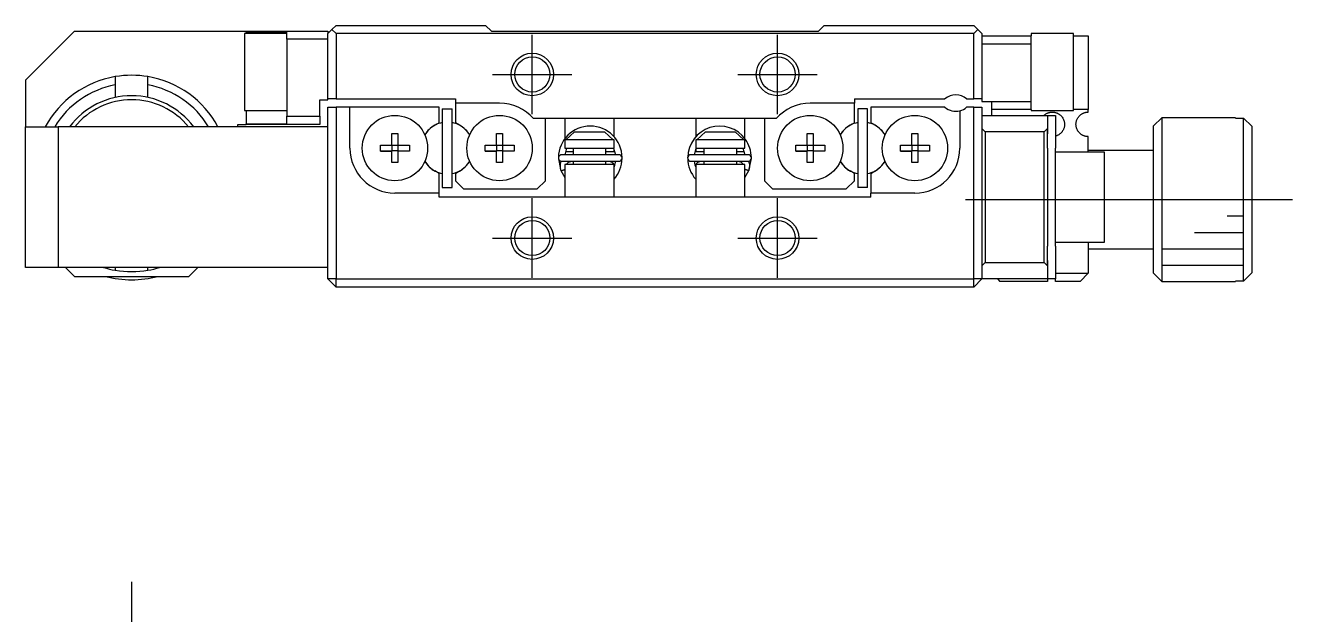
# Model space of a CAD drawing. Extents: x 10 to 298, y 10 to 178.
# Drawn here: x 81.9 to 159.4, y 142.3 to 178.3 of the extents above; entities that cross this region are included whole.
import ezdxf

# ---------------------------------------------------------------- set-up
doc = ezdxf.new("R2010")
doc.units = 0
doc.linetypes.add('CENTER', pattern=[50.8, 31.75, -6.35, 6.35, -6.35])
doc.layers.get('0').update_dxf_attribs({"linetype": 'CONTINUOUS'})
doc.layers.add('CENTER', color=1, linetype='CENTER')

msp = doc.modelspace()

# ---------------------------------------------------------------- linework, layer by layer
at = {"color": 7, "linetype": 'CONTINUOUS'}
for p, q in [((100.91, 178.337), (100.66, 178.087)), ((100.91, 178.337), (110.06, 178.337)), ((110.41, 177.987), (110.06, 178.337)), ((130.76, 178.337), (130.41, 177.987)), ((130.76, 178.337), (139.91, 178.337)), ((140.16, 178.087), (139.91, 178.337)), ((84.91, 177.987), (81.91, 174.987)), ((84.91, 177.987), (95.41, 177.987)), ((95.31, 177.837), (95.31, 173.137)), ((97.91, 177.837), (95.31, 177.837)), ((95.41, 177.918), (95.41, 177.987)), ((95.41, 177.987), (97.91, 177.987)), ((95.41, 177.918), (95.41, 177.837)), ((97.91, 177.918), (95.41, 177.918)), ((97.91, 177.987), (100.41, 177.987)), ((97.91, 177.487), (97.91, 177.987)), ((100.41, 177.487), (97.91, 177.487)), ((97.91, 177.487), (97.91, 172.787)), ((100.41, 177.837), (100.66, 178.087)), ((100.41, 177.987), (100.41, 177.837)), ((100.41, 173.837), (100.41, 177.837)), ((100.66, 178.087), (100.91, 177.837)), ((100.91, 177.837), (100.91, 173.837)), ((139.91, 177.837), (100.91, 177.837)), ((110.41, 177.987), (130.41, 177.987)), ((139.91, 177.837), (140.16, 178.087)), ((139.91, 173.837), (139.91, 177.837)), ((140.16, 178.087), (140.41, 177.837)), ((140.41, 177.837), (140.41, 173.837)), ((140.41, 177.687), (143.41, 177.687)), ((143.41, 177.837), (143.41, 177.687)), ((146.01, 177.837), (143.41, 177.837)), ((143.41, 177.187), (143.41, 177.687)), ((146.01, 173.137), (146.01, 177.837)), ((146.01, 177.687), (146.91, 177.687)), ((146.91, 177.687), (146.91, 173.187)), ((143.41, 177.187), (140.41, 177.187)), ((143.41, 173.687), (143.41, 177.187)), ((87.41, 175.203), (87.41, 174.695)), ((89.41, 174.695), (89.41, 175.203)), ((81.91, 174.987), (81.91, 172.137)), ((87.41, 174.695), (87.41, 173.931)), ((89.41, 173.931), (89.41, 174.695)), ((99.91, 173.787), (100.41, 173.787)), ((99.91, 172.787), (99.91, 173.787)), ((100.41, 173.787), (100.41, 173.837)), ((100.91, 173.837), (100.41, 173.837)), ((100.91, 173.837), (108.21, 173.837)), ((108.21, 173.837), (108.21, 173.587)), ((132.61, 173.837), (138.149, 173.837)), ((132.61, 173.837), (132.61, 173.587)), ((139.472, 173.837), (139.91, 173.837)), ((140.41, 173.837), (139.91, 173.837)), ((140.41, 173.837), (140.41, 173.687)), ((140.41, 173.687), (141.01, 173.687)), ((141.01, 173.687), (143.41, 173.687)), ((141.01, 173.187), (141.01, 173.687)), ((143.41, 173.187), (143.41, 173.687)), ((95.31, 173.137), (97.91, 173.137)), ((95.41, 173.137), (95.41, 172.327)), ((100.41, 172.137), (100.41, 173.337)), ((100.41, 173.337), (100.91, 173.337)), ((100.91, 173.337), (100.91, 162.837)), ((101.76, 173.337), (100.91, 173.337)), ((101.76, 170.837), (101.76, 173.337)), ((107.21, 173.337), (101.76, 173.337)), ((107.21, 172.388), (107.21, 173.337)), ((107.41, 173.237), (107.41, 168.437)), ((107.41, 173.237), (108.01, 173.237)), ((108.01, 168.437), (108.01, 173.237)), ((110.91, 173.587), (108.21, 173.587)), ((108.21, 173.587), (108.21, 172.388)), ((132.61, 173.587), (129.91, 173.587)), ((132.61, 172.388), (132.61, 173.587)), ((133.41, 173.237), (132.81, 173.237)), ((132.81, 173.237), (132.81, 168.437)), ((133.41, 168.437), (133.41, 173.237)), ((133.61, 173.337), (133.61, 172.388)), ((138.149, 173.337), (133.61, 173.337)), ((139.06, 173.119), (139.06, 170.837)), ((139.91, 173.337), (139.472, 173.337)), ((139.91, 162.837), (139.91, 173.337)), ((139.91, 173.337), (140.41, 173.337)), ((140.41, 173.337), (140.41, 162.837)), ((140.41, 172.837), (144.41, 172.837)), ((143.41, 173.187), (141.01, 173.187)), ((141.01, 172.837), (141.01, 173.187)), ((143.41, 173.187), (143.41, 173.137)), ((143.41, 173.137), (146.01, 173.137)), ((144.201, 172.837), (144.232, 172.865)), ((144.232, 172.865), (144.269, 172.894)), ((144.269, 172.894), (144.309, 172.921)), ((144.309, 172.921), (144.351, 172.946)), ((144.351, 172.946), (144.397, 172.968)), ((144.397, 172.968), (144.421, 172.979)), ((144.41, 172.837), (144.41, 172.037)), ((144.41, 172.837), (144.91, 172.837)), ((144.421, 172.979), (144.446, 172.989)), ((144.446, 172.989), (144.472, 172.998)), ((144.472, 172.998), (144.5, 173.007)), ((144.5, 173.007), (144.529, 173.015)), ((144.529, 173.015), (144.543, 173.018)), ((144.543, 173.018), (144.557, 173.021)), ((144.557, 173.021), (144.572, 173.024)), ((144.572, 173.024), (144.588, 173.027)), ((144.588, 173.027), (144.604, 173.029)), ((144.604, 173.029), (144.62, 173.031)), ((144.62, 173.031), (144.633, 173.033)), ((144.633, 173.033), (144.646, 173.034)), ((144.646, 173.034), (144.66, 173.035)), ((144.66, 173.035), (144.67, 173.036)), ((144.67, 173.036), (144.681, 173.036)), ((144.681, 173.036), (144.691, 173.037)), ((144.691, 173.037), (144.702, 173.037)), ((144.702, 173.037), (144.713, 173.037)), ((144.713, 173.037), (144.723, 173.037)), ((144.723, 173.037), (144.733, 173.037)), ((144.733, 173.037), (144.744, 173.036)), ((144.744, 173.036), (144.754, 173.036)), ((144.754, 173.036), (144.765, 173.035)), ((144.765, 173.035), (144.776, 173.034)), ((144.776, 173.034), (144.786, 173.033)), ((144.786, 173.033), (144.799, 173.032)), ((144.799, 173.032), (144.812, 173.03)), ((144.812, 173.03), (144.824, 173.028)), ((144.824, 173.028), (144.837, 173.026)), ((144.837, 173.026), (144.853, 173.023)), ((144.853, 173.023), (144.869, 173.02)), ((144.869, 173.02), (144.885, 173.016)), ((144.885, 173.016), (144.913, 173.009)), ((144.91, 172.837), (144.91, 170.837)), ((144.913, 173.009), (144.94, 173.001)), ((144.94, 173.001), (144.965, 172.992)), ((144.965, 172.992), (144.99, 172.983)), ((144.99, 172.983), (145.013, 172.973)), ((145.013, 172.973), (145.036, 172.963)), ((145.036, 172.963), (145.086, 172.936)), ((145.086, 172.936), (145.133, 172.907)), ((145.133, 172.907), (145.176, 172.875)), ((145.176, 172.875), (145.216, 172.841)), ((145.216, 172.841), (145.253, 172.805)), ((146.91, 173.187), (146.01, 173.187)), ((146.374, 172.811), (146.411, 172.847)), ((146.411, 172.847), (146.451, 172.88)), ((146.451, 172.88), (146.494, 172.911)), ((146.494, 172.911), (146.521, 172.928)), ((146.521, 172.928), (146.55, 172.945)), ((146.55, 172.945), (146.58, 172.96)), ((146.58, 172.96), (146.611, 172.975)), ((146.611, 172.975), (146.628, 172.982)), ((146.628, 172.982), (146.645, 172.988)), ((146.645, 172.988), (146.669, 172.997)), ((146.669, 172.997), (146.693, 173.005)), ((146.693, 173.005), (146.719, 173.012)), ((146.719, 173.012), (146.733, 173.016)), ((146.733, 173.016), (146.747, 173.019)), ((146.747, 173.019), (146.761, 173.022)), ((146.761, 173.022), (146.771, 173.024)), ((146.771, 173.024), (146.782, 173.026)), ((146.782, 173.026), (146.796, 173.028)), ((146.796, 173.028), (146.811, 173.03)), ((146.811, 173.03), (146.826, 173.032)), ((146.826, 173.032), (146.837, 173.033)), ((146.837, 173.033), (146.849, 173.034)), ((146.849, 173.034), (146.861, 173.035)), ((146.861, 173.035), (146.873, 173.036)), ((146.873, 173.036), (146.886, 173.037)), ((146.886, 173.037), (146.898, 173.037)), ((146.898, 173.037), (146.91, 173.037)), ((146.91, 173.037), (146.91, 173.187)), ((81.91, 163.537), (81.91, 172.137)), ((81.91, 172.137), (83.91, 172.137)), ((83.91, 172.137), (83.91, 163.537)), ((100.41, 172.137), (83.91, 172.137)), ((94.91, 172.137), (94.91, 172.287)), ((94.91, 172.287), (95.41, 172.287)), ((95.41, 172.327), (97.91, 172.327)), ((95.41, 172.287), (95.41, 172.327)), ((97.91, 172.287), (95.41, 172.287)), ((97.91, 172.787), (99.91, 172.787)), ((97.91, 172.287), (97.91, 172.787)), ((99.91, 172.287), (97.91, 172.287)), ((99.91, 172.787), (99.91, 172.287)), ((100.41, 163.537), (100.41, 172.137)), ((100.41, 163.537), (100.41, 172.137)), ((106.95, 172.238), (107.21, 172.388)), ((108.47, 172.238), (108.21, 172.388)), ((127.831, 172.637), (112.989, 172.637)), ((113.71, 168.837), (113.71, 172.637)), ((114.91, 172.637), (114.91, 171.416)), ((117.91, 171.529), (117.91, 172.637)), ((122.91, 172.637), (122.91, 171.529)), ((125.91, 171.415), (125.91, 172.637)), ((127.11, 172.637), (127.11, 168.837)), ((132.35, 172.238), (132.61, 172.388)), ((133.87, 172.238), (133.61, 172.388)), ((145.253, 172.805), (145.287, 172.766)), ((145.287, 172.766), (145.323, 172.72)), ((145.323, 172.72), (145.355, 172.671)), ((145.355, 172.671), (145.383, 172.618)), ((145.383, 172.618), (145.402, 172.576)), ((145.402, 172.576), (145.419, 172.532)), ((145.428, 172.069), (145.415, 172.029)), ((145.419, 172.532), (145.433, 172.487)), ((145.439, 172.11), (145.428, 172.069)), ((145.433, 172.487), (145.445, 172.44)), ((145.448, 172.15), (145.439, 172.11)), ((145.445, 172.44), (145.453, 172.395)), ((145.455, 172.201), (145.448, 172.15)), ((145.453, 172.395), (145.458, 172.348)), ((145.459, 172.251), (145.455, 172.201)), ((145.458, 172.348), (145.46, 172.3)), ((145.46, 172.3), (145.459, 172.251)), ((146.16, 172.278), (146.161, 172.322)), ((146.162, 172.234), (146.16, 172.278)), ((146.161, 172.322), (146.164, 172.365)), ((146.167, 172.189), (146.162, 172.234)), ((146.164, 172.365), (146.17, 172.408)), ((146.172, 172.158), (146.167, 172.189)), ((146.17, 172.408), (146.178, 172.449)), ((146.178, 172.126), (146.172, 172.158)), ((146.178, 172.449), (146.188, 172.49)), ((146.186, 172.094), (146.178, 172.126)), ((146.196, 172.06), (146.186, 172.094)), ((146.188, 172.49), (146.201, 172.529)), ((146.208, 172.025), (146.196, 172.06)), ((146.201, 172.529), (146.215, 172.568)), ((146.215, 172.568), (146.231, 172.605)), ((146.231, 172.605), (146.254, 172.65)), ((146.254, 172.65), (146.28, 172.694)), ((146.28, 172.694), (146.309, 172.735)), ((146.309, 172.735), (146.34, 172.774)), ((146.34, 172.774), (146.374, 172.811)), ((151.41, 172.687), (150.91, 172.187)), ((150.91, 163.187), (150.91, 172.187)), ((151.41, 172.687), (151.41, 162.687)), ((155.91, 172.687), (151.41, 172.687)), ((155.91, 172.687), (155.91, 172.671)), ((155.91, 172.671), (156.41, 172.671)), ((156.41, 162.703), (156.41, 172.671)), ((156.41, 172.671), (156.91, 172.169)), ((156.91, 172.169), (156.91, 163.205)), ((104.33, 171.723), (104.69, 171.723)), ((104.33, 171.017), (104.33, 171.723)), ((104.69, 171.723), (104.69, 171.017)), ((110.73, 171.723), (111.09, 171.723)), ((110.73, 171.017), (110.73, 171.723)), ((111.09, 171.723), (111.09, 171.017)), ((114.91, 171.415), (114.91, 171.415)), ((114.965, 171.337), (114.91, 171.337)), ((114.91, 171.337), (114.91, 170.837)), ((114.965, 171.337), (115.494, 171.837)), ((117.856, 171.337), (114.965, 171.337)), ((115.494, 171.837), (117.327, 171.837)), ((117.327, 171.837), (117.856, 171.337)), ((117.91, 171.337), (117.856, 171.337)), ((117.91, 171.528), (117.91, 171.528)), ((117.91, 170.837), (117.91, 171.337)), ((122.965, 171.337), (122.91, 171.337)), ((122.91, 171.337), (122.91, 170.837)), ((122.965, 171.337), (123.494, 171.837)), ((125.856, 171.337), (122.965, 171.337)), ((123.494, 171.837), (125.327, 171.837)), ((125.327, 171.837), (125.856, 171.337)), ((125.91, 171.337), (125.856, 171.337)), ((125.91, 170.837), (125.91, 171.337)), ((129.73, 171.723), (130.09, 171.723)), ((129.73, 171.017), (129.73, 171.723)), ((130.09, 171.723), (130.09, 171.017)), ((136.13, 171.723), (136.49, 171.723)), ((136.13, 171.017), (136.13, 171.723)), ((136.49, 171.723), (136.49, 171.017)), ((140.41, 172.037), (140.61, 171.837)), ((140.61, 171.837), (140.61, 163.837)), ((144.21, 171.837), (140.61, 171.837)), ((144.21, 171.837), (144.41, 172.037)), ((144.21, 163.837), (144.21, 171.837)), ((144.41, 172.037), (144.41, 171.709)), ((144.41, 171.709), (144.41, 172.037)), ((144.41, 170.837), (144.41, 171.709)), ((144.935, 171.572), (144.91, 171.564)), ((144.96, 171.58), (144.935, 171.572)), ((144.984, 171.589), (144.96, 171.58)), ((145.015, 171.602), (144.984, 171.589)), ((145.045, 171.616), (145.015, 171.602)), ((145.075, 171.631), (145.045, 171.616)), ((145.103, 171.648), (145.075, 171.631)), ((145.13, 171.665), (145.103, 171.648)), ((145.156, 171.683), (145.13, 171.665)), ((145.18, 171.702), (145.156, 171.683)), ((145.204, 171.722), (145.18, 171.702)), ((145.227, 171.743), (145.204, 171.722)), ((145.249, 171.765), (145.227, 171.743)), ((145.27, 171.788), (145.249, 171.765)), ((145.29, 171.811), (145.27, 171.788)), ((145.308, 171.834), (145.29, 171.811)), ((145.325, 171.858), (145.308, 171.834)), ((145.342, 171.882), (145.325, 171.858)), ((145.356, 171.906), (145.342, 171.882)), ((145.373, 171.936), (145.356, 171.906)), ((145.389, 171.967), (145.373, 171.936)), ((145.402, 171.998), (145.389, 171.967)), ((145.415, 172.029), (145.402, 171.998)), ((146.216, 172.004), (146.208, 172.025)), ((146.23, 171.972), (146.216, 172.004)), ((146.245, 171.94), (146.23, 171.972)), ((146.263, 171.907), (146.245, 171.94)), ((146.283, 171.875), (146.263, 171.907)), ((146.304, 171.845), (146.283, 171.875)), ((146.327, 171.816), (146.304, 171.845)), ((146.35, 171.788), (146.327, 171.816)), ((146.376, 171.761), (146.35, 171.788)), ((146.397, 171.74), (146.376, 171.761)), ((146.42, 171.72), (146.397, 171.74)), ((146.444, 171.7), (146.42, 171.72)), ((146.464, 171.684), (146.444, 171.7)), ((146.485, 171.669), (146.464, 171.684)), ((146.506, 171.655), (146.485, 171.669)), ((146.528, 171.642), (146.506, 171.655)), ((146.55, 171.629), (146.528, 171.642)), ((146.578, 171.615), (146.55, 171.629)), ((146.606, 171.601), (146.578, 171.615)), ((146.636, 171.589), (146.606, 171.601)), ((146.66, 171.58), (146.636, 171.589)), ((146.685, 171.572), (146.66, 171.58)), ((146.702, 171.566), (146.685, 171.572)), ((146.732, 171.559), (146.702, 171.566)), ((146.762, 171.552), (146.732, 171.559)), ((146.793, 171.546), (146.762, 171.552)), ((146.825, 171.542), (146.793, 171.546)), ((146.857, 171.539), (146.825, 171.542)), ((146.884, 171.537), (146.857, 171.539)), ((146.91, 171.537), (146.884, 171.537)), ((146.91, 170.587), (146.91, 171.537)), ((103.624, 171.017), (104.33, 171.017)), ((103.624, 170.657), (103.624, 171.017)), ((104.33, 170.657), (103.624, 170.657)), ((103.624, 170.657), (104.33, 170.657)), ((104.341, 171.007), (104.33, 171.017)), ((104.341, 170.667), (104.33, 170.657)), ((104.33, 169.951), (104.33, 170.657)), ((104.341, 171.007), (104.68, 171.007)), ((104.341, 170.667), (104.341, 171.007)), ((104.68, 170.667), (104.341, 170.667)), ((104.68, 171.007), (104.69, 171.017)), ((104.68, 171.007), (104.68, 170.667)), ((104.68, 170.667), (104.69, 170.657)), ((104.69, 171.017), (105.397, 171.017)), ((104.69, 170.657), (104.69, 169.951)), ((105.397, 170.657), (104.69, 170.657)), ((105.397, 170.657), (104.69, 170.657)), ((105.397, 171.017), (105.397, 170.657)), ((110.024, 171.017), (110.73, 171.017)), ((110.024, 170.657), (110.024, 171.017)), ((110.73, 170.657), (110.024, 170.657)), ((110.024, 170.657), (110.73, 170.657)), ((110.741, 171.007), (110.73, 171.017)), ((110.741, 170.667), (110.73, 170.657)), ((110.73, 169.951), (110.73, 170.657)), ((110.741, 171.007), (111.08, 171.007)), ((110.741, 170.667), (110.741, 171.007)), ((111.08, 170.667), (110.741, 170.667)), ((111.08, 171.007), (111.09, 171.017)), ((111.08, 171.007), (111.08, 170.667)), ((111.08, 170.667), (111.09, 170.657)), ((111.09, 171.017), (111.797, 171.017)), ((111.09, 170.657), (111.09, 169.951)), ((111.797, 170.657), (111.09, 170.657)), ((111.797, 170.657), (111.09, 170.657)), ((111.797, 171.017), (111.797, 170.657)), ((114.91, 170.837), (117.91, 170.837)), ((114.919, 170.431), (115.03, 170.837)), ((114.961, 170.637), (115.41, 170.637)), ((115.41, 170.837), (115.41, 170.431)), ((117.41, 170.431), (117.41, 170.837)), ((117.41, 170.637), (117.91, 170.637)), ((117.885, 170.837), (117.995, 170.431)), ((117.91, 170.637), (117.91, 170.771)), ((122.826, 170.431), (122.936, 170.837)), ((122.91, 170.837), (125.91, 170.837)), ((122.91, 170.772), (122.91, 170.771)), ((122.91, 170.771), (122.91, 170.637)), ((122.91, 170.637), (123.41, 170.637)), ((123.41, 170.837), (123.41, 170.431)), ((125.41, 170.431), (125.41, 170.837)), ((125.41, 170.637), (125.86, 170.637)), ((125.791, 170.837), (125.902, 170.431)), ((129.024, 171.017), (129.73, 171.017)), ((129.024, 170.657), (129.024, 171.017)), ((129.73, 170.657), (129.024, 170.657)), ((129.024, 170.657), (129.73, 170.657)), ((129.741, 171.007), (129.73, 171.017)), ((129.741, 170.667), (129.73, 170.657)), ((129.73, 169.951), (129.73, 170.657)), ((129.741, 171.007), (130.08, 171.007)), ((129.741, 170.667), (129.741, 171.007)), ((130.08, 170.667), (129.741, 170.667)), ((130.08, 171.007), (130.09, 171.017)), ((130.08, 171.007), (130.08, 170.667)), ((130.08, 170.667), (130.09, 170.657)), ((130.09, 171.017), (130.797, 171.017)), ((130.09, 170.657), (130.09, 169.951)), ((130.797, 170.657), (130.09, 170.657)), ((130.797, 170.657), (130.09, 170.657)), ((130.797, 171.017), (130.797, 170.657)), ((135.424, 171.017), (136.13, 171.017)), ((135.424, 170.657), (135.424, 171.017)), ((136.13, 170.657), (135.424, 170.657)), ((135.424, 170.657), (136.13, 170.657)), ((136.141, 171.007), (136.13, 171.017)), ((136.141, 170.667), (136.13, 170.657)), ((136.13, 169.951), (136.13, 170.657)), ((136.141, 171.007), (136.48, 171.007)), ((136.141, 170.667), (136.141, 171.007)), ((136.48, 170.667), (136.141, 170.667)), ((136.48, 171.007), (136.49, 171.017)), ((136.48, 171.007), (136.48, 170.667)), ((136.48, 170.667), (136.49, 170.657)), ((136.49, 171.017), (137.197, 171.017)), ((136.49, 170.657), (136.49, 169.951)), ((137.197, 170.657), (136.49, 170.657)), ((137.197, 170.657), (136.49, 170.657)), ((137.197, 171.017), (137.197, 170.657)), ((144.41, 170.837), (144.41, 164.837)), ((144.91, 164.837), (144.91, 170.837)), ((147.91, 170.587), (144.91, 170.587)), ((150.91, 170.687), (146.91, 170.687)), ((147.91, 165.087), (147.91, 170.587)), ((104.69, 169.951), (104.33, 169.951)), ((111.09, 169.951), (110.73, 169.951)), ((114.509, 170.205), (114.642, 169.521)), ((114.61, 169.789), (114.608, 169.754)), ((114.608, 169.754), (114.608, 169.72)), ((114.613, 169.823), (114.61, 169.789)), ((114.619, 169.857), (114.613, 169.823)), ((114.626, 169.891), (114.619, 169.857)), ((114.634, 169.924), (114.626, 169.891)), ((114.644, 169.957), (114.634, 169.924)), ((114.656, 169.989), (114.644, 169.957)), ((114.67, 170.021), (114.656, 169.989)), ((114.675, 170.033), (114.67, 170.021)), ((118.207, 170.431), (114.707, 170.431)), ((114.707, 170.031), (118.207, 170.031)), ((117.91, 169.837), (114.91, 169.837)), ((114.91, 169.837), (114.91, 167.837)), ((115.026, 169.837), (115.028, 169.841)), ((115.028, 169.841), (115.033, 169.854)), ((115.033, 169.854), (115.04, 169.868)), ((115.04, 169.868), (115.047, 169.881)), ((115.047, 169.881), (115.054, 169.893)), ((115.054, 169.893), (115.063, 169.906)), ((115.063, 169.906), (115.072, 169.917)), ((115.072, 169.917), (115.081, 169.929)), ((115.081, 169.929), (115.091, 169.94)), ((115.091, 169.94), (115.102, 169.95)), ((115.102, 169.95), (115.113, 169.96)), ((115.113, 169.96), (115.124, 169.969)), ((115.124, 169.969), (115.136, 169.978)), ((115.136, 169.978), (115.149, 169.986)), ((115.149, 169.986), (115.162, 169.993)), ((115.162, 169.993), (115.175, 170)), ((115.175, 170), (115.188, 170.006)), ((115.188, 170.006), (115.202, 170.011)), ((115.202, 170.011), (115.216, 170.016)), ((115.216, 170.016), (115.23, 170.02)), ((115.23, 170.02), (115.244, 170.024)), ((115.244, 170.024), (115.259, 170.026)), ((115.259, 170.026), (115.273, 170.029)), ((115.273, 170.029), (115.288, 170.03)), ((115.288, 170.03), (115.303, 170.03)), ((115.303, 170.03), (115.308, 170.031)), ((115.41, 170.031), (115.41, 169.837)), ((117.41, 169.837), (117.41, 170.031)), ((117.606, 170.031), (117.62, 170.03)), ((117.62, 170.03), (117.635, 170.029)), ((117.635, 170.029), (117.65, 170.027)), ((117.65, 170.027), (117.664, 170.025)), ((117.664, 170.025), (117.679, 170.022)), ((117.679, 170.022), (117.693, 170.018)), ((117.693, 170.018), (117.707, 170.013)), ((117.707, 170.013), (117.721, 170.008)), ((117.721, 170.008), (117.734, 170.002)), ((117.734, 170.002), (117.747, 169.996)), ((117.747, 169.996), (117.76, 169.989)), ((117.76, 169.989), (117.773, 169.981)), ((117.773, 169.981), (117.785, 169.973)), ((117.785, 169.973), (117.797, 169.964)), ((117.797, 169.964), (117.808, 169.954)), ((117.808, 169.954), (117.819, 169.944)), ((117.819, 169.944), (117.829, 169.934)), ((117.829, 169.934), (117.839, 169.923)), ((117.839, 169.923), (117.848, 169.911)), ((117.848, 169.911), (117.856, 169.899)), ((117.856, 169.899), (117.864, 169.887)), ((117.864, 169.887), (117.872, 169.874)), ((117.872, 169.874), (117.878, 169.861)), ((117.878, 169.861), (117.884, 169.847)), ((117.884, 169.847), (117.888, 169.837)), ((117.91, 167.837), (117.91, 169.837)), ((117.948, 169.802), (117.911, 169.689)), ((117.995, 170.03), (117.948, 169.802)), ((126.113, 170.431), (122.613, 170.431)), ((122.613, 170.031), (126.113, 170.031)), ((122.873, 169.802), (122.825, 170.03)), ((122.91, 169.69), (122.873, 169.802)), ((125.91, 169.837), (122.91, 169.837)), ((122.91, 169.837), (122.91, 167.837)), ((122.932, 169.837), (122.934, 169.841)), ((122.934, 169.841), (122.939, 169.854)), ((122.939, 169.854), (122.946, 169.868)), ((122.946, 169.868), (122.953, 169.881)), ((122.953, 169.881), (122.961, 169.893)), ((122.961, 169.893), (122.969, 169.906)), ((122.969, 169.906), (122.978, 169.917)), ((122.978, 169.917), (122.987, 169.929)), ((122.987, 169.929), (122.997, 169.94)), ((122.997, 169.94), (123.008, 169.95)), ((123.008, 169.95), (123.019, 169.96)), ((123.019, 169.96), (123.031, 169.969)), ((123.031, 169.969), (123.043, 169.978)), ((123.043, 169.978), (123.055, 169.986)), ((123.055, 169.986), (123.068, 169.993)), ((123.068, 169.993), (123.081, 170)), ((123.081, 170), (123.094, 170.006)), ((123.094, 170.006), (123.108, 170.011)), ((123.108, 170.011), (123.122, 170.016)), ((123.122, 170.016), (123.136, 170.02)), ((123.136, 170.02), (123.151, 170.024)), ((123.151, 170.024), (123.165, 170.026)), ((123.165, 170.026), (123.18, 170.029)), ((123.18, 170.029), (123.194, 170.03)), ((123.194, 170.03), (123.209, 170.03)), ((123.209, 170.03), (123.214, 170.031)), ((123.41, 170.031), (123.41, 169.837)), ((125.41, 169.837), (125.41, 170.031)), ((125.513, 170.031), (125.526, 170.03)), ((125.526, 170.03), (125.541, 170.029)), ((125.541, 170.029), (125.556, 170.027)), ((125.556, 170.027), (125.57, 170.025)), ((125.57, 170.025), (125.585, 170.022)), ((125.585, 170.022), (125.599, 170.018)), ((125.599, 170.018), (125.613, 170.013)), ((125.613, 170.013), (125.627, 170.008)), ((125.627, 170.008), (125.64, 170.002)), ((125.64, 170.002), (125.653, 169.996)), ((125.653, 169.996), (125.666, 169.989)), ((125.666, 169.989), (125.679, 169.981)), ((125.679, 169.981), (125.691, 169.973)), ((125.691, 169.973), (125.703, 169.964)), ((125.703, 169.964), (125.714, 169.954)), ((125.714, 169.954), (125.725, 169.944)), ((125.725, 169.944), (125.735, 169.934)), ((125.735, 169.934), (125.745, 169.923)), ((125.745, 169.923), (125.754, 169.911)), ((125.754, 169.911), (125.762, 169.899)), ((125.762, 169.899), (125.77, 169.887)), ((125.77, 169.887), (125.778, 169.874)), ((125.778, 169.874), (125.784, 169.861)), ((125.784, 169.861), (125.79, 169.847)), ((125.79, 169.847), (125.795, 169.837)), ((125.91, 167.837), (125.91, 169.837)), ((126.159, 170.002), (126.145, 170.033)), ((126.152, 169.458), (126.312, 170.206)), ((126.172, 169.97), (126.159, 170.002)), ((126.183, 169.937), (126.172, 169.97)), ((126.192, 169.904), (126.183, 169.937)), ((126.2, 169.87), (126.192, 169.904)), ((126.205, 169.836), (126.2, 169.87)), ((126.21, 169.802), (126.205, 169.836)), ((126.212, 169.768), (126.21, 169.802)), ((126.213, 169.733), (126.212, 169.768)), ((126.212, 169.699), (126.213, 169.733)), ((130.09, 169.951), (129.73, 169.951)), ((136.49, 169.951), (136.13, 169.951)), ((107.21, 169.286), (106.95, 169.436)), ((107.21, 168.087), (107.21, 169.286)), ((108.21, 169.286), (108.47, 169.436)), ((108.21, 169.286), (108.21, 168.837)), ((114.608, 169.72), (114.61, 169.685)), ((114.61, 169.685), (114.613, 169.651)), ((114.613, 169.651), (114.618, 169.617)), ((114.618, 169.617), (114.625, 169.583)), ((114.625, 169.583), (114.634, 169.55)), ((114.634, 169.55), (114.644, 169.517)), ((114.644, 169.517), (114.656, 169.485)), ((114.656, 169.485), (114.663, 169.467)), ((114.663, 169.469), (114.663, 169.466)), ((114.663, 169.466), (114.665, 169.465)), ((114.664, 169.467), (114.91, 169.046)), ((114.665, 169.465), (114.668, 169.463)), ((114.668, 169.458), (114.91, 169.531)), ((114.668, 169.463), (114.672, 169.463)), ((114.672, 169.463), (114.677, 169.462)), ((114.677, 169.462), (114.684, 169.463)), ((114.684, 169.463), (114.691, 169.464)), ((114.691, 169.464), (114.699, 169.465)), ((114.699, 169.465), (114.709, 169.467)), ((114.709, 169.467), (114.719, 169.469)), ((114.719, 169.469), (114.73, 169.472)), ((114.73, 169.472), (114.742, 169.476)), ((114.742, 169.476), (114.754, 169.479)), ((114.754, 169.479), (114.767, 169.484)), ((114.767, 169.484), (114.781, 169.488)), ((114.781, 169.488), (114.795, 169.493)), ((114.795, 169.493), (114.809, 169.498)), ((114.809, 169.498), (114.823, 169.504)), ((114.823, 169.504), (114.838, 169.51)), ((114.838, 169.51), (114.853, 169.516)), ((114.853, 169.516), (114.867, 169.522)), ((114.867, 169.522), (114.882, 169.529)), ((114.882, 169.529), (114.896, 169.535)), ((114.896, 169.535), (114.91, 169.542)), ((118.252, 169.469), (118.251, 169.469)), ((118.251, 169.469), (118.251, 169.469)), ((118.251, 169.466), (118.252, 169.467)), ((118.252, 169.467), (118.27, 169.514)), ((118.252, 169.467), (118.252, 169.469)), ((118.27, 169.516), (118.271, 169.518)), ((118.27, 169.514), (118.27, 169.516)), ((118.271, 169.518), (118.272, 169.52)), ((118.272, 169.523), (118.273, 169.524)), ((118.272, 169.521), (118.272, 169.523)), ((118.272, 169.52), (118.272, 169.521)), ((118.273, 169.525), (118.274, 169.526)), ((118.273, 169.524), (118.273, 169.525)), ((118.274, 169.527), (118.274, 169.528)), ((118.274, 169.526), (118.274, 169.527)), ((122.547, 169.526), (122.547, 169.526)), ((122.547, 169.526), (122.548, 169.522)), ((122.548, 169.522), (122.549, 169.521)), ((122.549, 169.521), (122.549, 169.52)), ((122.549, 169.52), (122.549, 169.519)), ((122.549, 169.519), (122.569, 169.467)), ((122.572, 169.476), (122.569, 169.471)), ((122.569, 169.471), (122.569, 169.469)), ((122.569, 169.469), (122.57, 169.469)), ((122.569, 169.467), (122.569, 169.469)), ((122.57, 169.466), (122.569, 169.467)), ((122.57, 169.469), (122.57, 169.469)), ((122.57, 169.469), (122.57, 169.469)), ((125.924, 169.535), (125.91, 169.542)), ((126.153, 169.458), (125.91, 169.531)), ((125.91, 169.046), (126.157, 169.467)), ((125.939, 169.529), (125.924, 169.535)), ((125.953, 169.522), (125.939, 169.529)), ((125.968, 169.516), (125.953, 169.522)), ((125.983, 169.51), (125.968, 169.516)), ((125.997, 169.504), (125.983, 169.51)), ((126.012, 169.498), (125.997, 169.504)), ((126.026, 169.493), (126.012, 169.498)), ((126.04, 169.488), (126.026, 169.493)), ((126.054, 169.484), (126.04, 169.488)), ((126.067, 169.479), (126.054, 169.484)), ((126.079, 169.476), (126.067, 169.479)), ((126.091, 169.472), (126.079, 169.476)), ((126.102, 169.469), (126.091, 169.472)), ((126.112, 169.467), (126.102, 169.469)), ((126.121, 169.465), (126.112, 169.467)), ((126.13, 169.464), (126.121, 169.465)), ((126.137, 169.463), (126.13, 169.464)), ((126.143, 169.462), (126.137, 169.463)), ((126.148, 169.463), (126.143, 169.462)), ((126.153, 169.463), (126.148, 169.463)), ((126.156, 169.465), (126.153, 169.463)), ((126.157, 169.466), (126.156, 169.465)), ((126.158, 169.469), (126.157, 169.466)), ((126.158, 169.467), (126.17, 169.497)), ((126.17, 169.497), (126.181, 169.53)), ((126.181, 169.53), (126.19, 169.563)), ((126.19, 169.563), (126.198, 169.597)), ((126.198, 169.597), (126.204, 169.63)), ((126.204, 169.63), (126.209, 169.665)), ((126.209, 169.665), (126.212, 169.699)), ((132.61, 169.286), (132.35, 169.436)), ((132.61, 168.837), (132.61, 169.286)), ((133.61, 169.286), (133.87, 169.436)), ((133.61, 169.286), (133.61, 168.087)), ((107.41, 168.437), (108.01, 168.437)), ((108.21, 168.837), (108.71, 168.337)), ((108.71, 168.337), (113.21, 168.337)), ((113.21, 168.337), (113.71, 168.837)), ((127.11, 168.837), (127.61, 168.337)), ((127.61, 168.337), (132.11, 168.337)), ((132.11, 168.337), (132.61, 168.837)), ((133.41, 168.437), (132.81, 168.437)), ((107.21, 168.087), (104.51, 168.087)), ((107.21, 167.837), (107.21, 168.087)), ((133.61, 167.837), (107.21, 167.837)), ((136.31, 168.087), (133.61, 168.087)), ((133.61, 167.837), (133.61, 168.087)), ((144.91, 165.087), (147.91, 165.087)), ((146.91, 165.087), (146.91, 163.187)), ((144.41, 163.965), (144.41, 164.837)), ((144.91, 164.837), (144.91, 162.837)), ((146.91, 164.687), (150.91, 164.687)), ((83.91, 163.537), (81.91, 163.537)), ((100.41, 163.537), (83.91, 163.537)), ((84.36, 163.537), (84.91, 162.987)), ((87.41, 163.537), (87.41, 163.371)), ((89.41, 163.371), (89.41, 163.537)), ((91.91, 162.987), (92.46, 163.537)), ((100.41, 162.837), (100.41, 163.537)), ((140.61, 163.837), (140.41, 163.637)), ((140.61, 163.837), (144.21, 163.837)), ((144.41, 163.637), (144.21, 163.837)), ((144.41, 163.965), (144.41, 163.637)), ((144.41, 163.637), (144.41, 163.965)), ((144.41, 163.637), (144.41, 162.837)), ((84.91, 162.987), (91.91, 162.987)), ((100.91, 162.337), (100.41, 162.837)), ((100.91, 162.837), (100.41, 162.837)), ((100.91, 162.837), (139.91, 162.837)), ((100.91, 162.337), (100.91, 162.837)), ((139.91, 162.337), (139.91, 162.837)), ((140.41, 162.837), (139.91, 162.837)), ((139.91, 162.337), (140.41, 162.837)), ((144.41, 162.837), (140.41, 162.837)), ((141.36, 162.837), (141.51, 162.687)), ((144.91, 162.837), (144.41, 162.837)), ((144.41, 162.837), (144.41, 162.687)), ((144.91, 163.187), (146.91, 163.187)), ((144.91, 162.687), (144.91, 162.837)), ((146.41, 162.687), (146.91, 163.187)), ((150.91, 163.187), (151.41, 162.687)), ((156.91, 163.205), (156.41, 162.703)), ((139.91, 162.337), (100.91, 162.337)), ((144.41, 162.687), (141.51, 162.687)), ((146.41, 162.687), (144.91, 162.687)), ((151.41, 162.687), (155.91, 162.687)), ((156.41, 162.703), (155.91, 162.703)), ((155.91, 162.703), (155.91, 162.687))]:
    msp.add_line(p, q, dxfattribs=at)
at = {"color": 3, "linetype": 'CONTINUOUS'}
for p, q in [((155.41, 166.687), (156.41, 166.687)), ((153.41, 165.687), (156.41, 165.687)), ((151.41, 164.687), (156.41, 164.687)), ((151.41, 163.687), (156.41, 163.687))]:
    msp.add_line(p, q, dxfattribs=at)
for centre in [(112.91, 175.337), (127.91, 175.337), (112.91, 165.337), (127.91, 165.337)]:
    msp.add_circle(centre, 1.3, dxfattribs=at)
at = {"color": 7, "linetype": 'CONTINUOUS'}
for centre, radius in [((112.91, 175.337), 1.075), ((127.91, 175.337), 1.075), ((104.51, 170.837), 2), ((110.91, 170.837), 2), ((129.91, 170.837), 2), ((136.31, 170.837), 2), ((112.91, 165.337), 1.075), ((127.91, 165.337), 1.075)]:
    msp.add_circle(centre, radius, dxfattribs=at)
for centre, radius, start, end in [((88.41, 169.287), 6, 99.59407, 151.64065), ((88.41, 169.287), 6, 80.40593, 99.59407), ((88.41, 169.287), 6, 28.35935, 80.40593), ((88.41, 169.287), 5.5, 100.47568, 148.78963), ((88.41, 169.287), 5.5, 31.21037, 79.52432), ((88.41, 169.287), 4.75, 36.8699, 143.1301), ((138.81, 173.087), 1, 48.59038, 131.40962), ((110.91, 170.837), 2.75, 40.88519, 90), ((129.91, 170.837), 2.75, 90, 139.11481), ((138.81, 174.087), 1, 228.59038, 284.47751), ((138.81, 174.087), 1, 284.47751, 311.40962), ((107.825, 170.722), 1.75, 120, 148.11847), ((107.71, 170.837), 1.587, 100.89309, 134.99975), ((107.71, 170.837), 1.587, 44.99975, 79.10698), ((107.595, 170.722), 1.75, 31.88153, 60), ((116.457, 170.23), 1.949, 0.74409, 179.19748), ((124.364, 170.23), 1.949, 35.774, 179.15248), ((133.225, 170.722), 1.75, 120, 148.11847), ((133.11, 170.837), 1.587, 100.89302, 135.00025), ((133.11, 170.837), 1.587, 45.00025, 79.10691), ((132.995, 170.722), 1.75, 31.88153, 60), ((107.71, 170.837), 1.587, 134.99975, 149.56682), ((107.71, 170.837), 1.587, 30.43326, 44.99975), ((124.355, 170.228), 1.957, 0.86171, 35.68461), ((133.11, 170.837), 1.587, 135.00025, 149.56674), ((133.11, 170.837), 1.587, 30.43318, 45.00025), ((104.51, 170.837), 2.75, 180, 270), ((136.31, 170.837), 2.75, 270, 0), ((107.825, 170.952), 1.75, 211.88153, 240), ((107.71, 170.837), 1.587, 210.43318, 225.00025), ((107.595, 170.952), 1.75, 300, 328.11847), ((107.71, 170.837), 1.587, 315.00025, 329.56674), ((114.707, 170.231), 0.2, 90, 270), ((116.453, 170.232), 1.953, 318.26448, 359.16258), ((118.207, 170.231), 0.2, 270, 90), ((122.613, 170.231), 0.2, 90, 270), ((124.367, 170.232), 1.953, 180.80821, 221.73778), ((126.113, 170.231), 0.2, 270, 90), ((133.225, 170.952), 1.75, 211.88153, 240), ((133.11, 170.837), 1.587, 210.43326, 224.99975), ((132.995, 170.952), 1.75, 300, 328.11847), ((133.11, 170.837), 1.587, 314.99975, 329.56682), ((107.71, 170.837), 1.587, 225.00025, 259.10691), ((107.71, 170.837), 1.587, 280.89302, 315.00025), ((133.11, 170.837), 1.587, 224.99975, 259.10698), ((133.11, 170.837), 1.587, 280.89309, 314.99975), ((88.41, 169.287), 6, 253.40216, 260.40593), ((88.41, 169.287), 6, 279.59407, 286.59784), ((88.41, 169.287), 6.5, 255.75, 284.25), ((88.41, 169.287), 6, 260.40593, 279.59407)]:
    msp.add_arc(centre, radius, start, end, dxfattribs=at)
at = {"color": 3, "linetype": 'CONTINUOUS'}
msp.add_arc((88.41, 169.287), 4.5, 39.29648, 140.70352, dxfattribs=at)
at = {"layer": 'CENTER', "color": 1, "linetype": 'CENTER'}
for p, q in [((112.91, 172.907), (112.91, 177.767)), ((127.91, 172.907), (127.91, 177.767)), ((110.48, 175.337), (115.34, 175.337)), ((125.48, 175.337), (130.34, 175.337)), ((112.91, 162.907), (112.91, 167.767)), ((127.91, 162.907), (127.91, 167.767)), ((139.41, 167.687), (159.41, 167.687)), ((110.48, 165.337), (115.34, 165.337)), ((125.48, 165.337), (130.34, 165.337)), ((88.41, 144.337), (88.41, 74.337))]:
    msp.add_line(p, q, dxfattribs=at)

doc.saveas('drawing.dxf')
